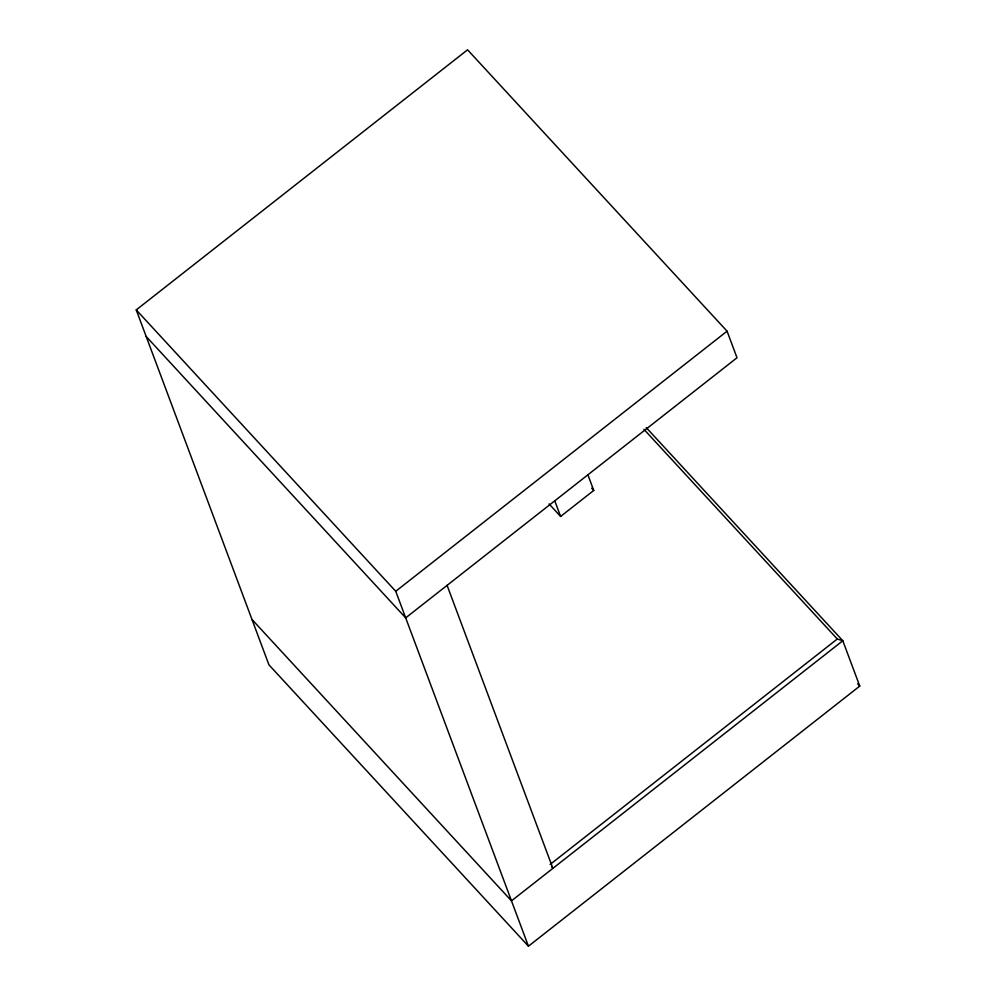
<?xml version="1.0" encoding="UTF-8"?>
<svg xmlns="http://www.w3.org/2000/svg" width="996" height="996" viewBox="0 0 996 996"><rect width="100%" height="100%" fill="white"/><g stroke="black" fill="none" stroke-linecap="round" stroke-linejoin="round"><path stroke-width="1.49" d="M646.23 427.595L842.803 640.752L859.76 686.095L528.44 946.2L268.932 664.818L136.24 309.905L467.56 49.8L727.068 331.182L737.003 357.763L405.683 617.869L146.175 336.486M528.44 946.2L395.748 591.288L727.068 331.182M549.057 503.914L560.624 516.451L593.753 490.443L587.901 474.806M550.153 864.441L837.3 639.009L842.803 640.752L511.483 900.857L251.988 619.475M643.926 429.326L837.3 639.009M857.643 683.804L859.76 686.095M591.649 488.165L593.753 490.443M136.24 309.905L395.748 591.288M551.523 866.396L552.905 868.35L447.092 585.362M554.772 500.826L560.624 516.451"/></g></svg>
